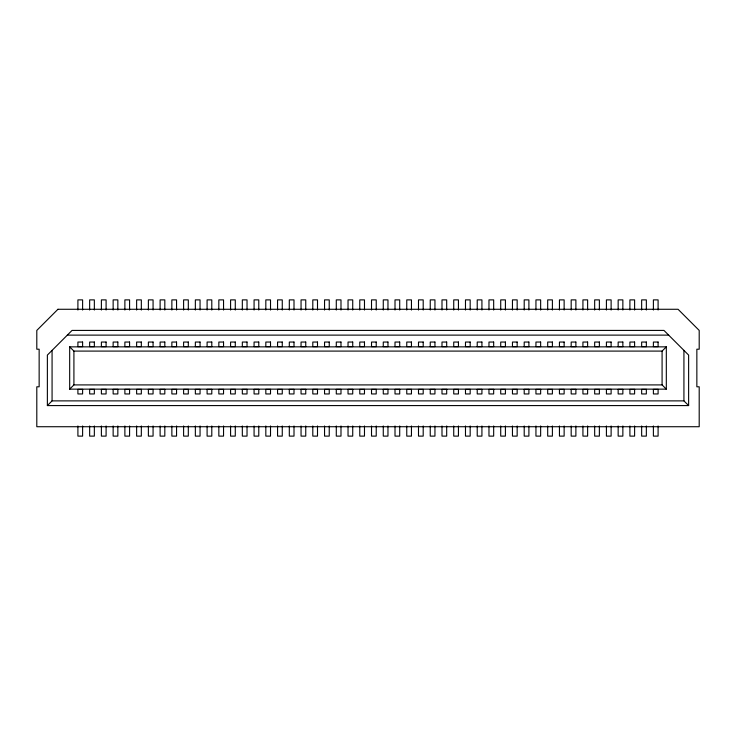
<?xml version="1.0" encoding="UTF-8"?>
<svg xmlns="http://www.w3.org/2000/svg" width="736" height="736" viewBox="0 0 736 736"><rect width="100%" height="100%" fill="white"/><g stroke="black" fill="none" stroke-linecap="round" stroke-linejoin="round"><path stroke-width="1.1" d="M47.371 405.582L52.072 400.881L683.928 400.881L688.629 405.582L688.629 355.083L663.964 330.418L72.036 330.418L47.371 355.083L47.371 405.582L688.629 405.582M69.681 389.142L73.913 384.91L662.087 384.91L666.319 389.142L666.319 346.858L69.681 346.858L69.681 389.142L666.319 389.142M69.681 346.858L73.913 351.09L662.087 351.09L666.319 346.858M67.335 335.119L668.665 335.119M683.928 350.382L683.928 400.881M662.087 351.09L662.087 384.91M658.094 310.031L658.094 299.883L653.393 299.883L653.393 310.031M658.094 425.969L658.094 436.117L653.393 436.117L653.393 425.969M646.346 310.031L646.346 299.883L641.654 299.883L641.654 310.031M646.346 425.969L646.346 436.117L641.654 436.117L641.654 425.969M634.607 310.031L634.607 299.883L629.906 299.883L629.906 310.031M634.607 425.969L634.607 436.117L629.906 436.117L629.906 425.969M622.858 310.031L622.858 299.883L618.157 299.883L618.157 310.031M622.858 425.969L622.858 436.117L618.157 436.117L618.157 425.969M611.119 310.031L611.119 299.883L606.418 299.883L606.418 310.031M611.119 425.969L611.119 436.117L606.418 436.117L606.418 425.969M599.371 310.031L599.371 299.883L594.67 299.883L594.67 310.031M599.371 425.969L599.371 436.117L594.67 436.117L594.67 425.969M587.622 310.031L587.622 299.883L582.93 299.883L582.93 310.031M587.622 425.969L587.622 436.117L582.93 436.117L582.93 425.969M575.883 310.031L575.883 299.883L571.182 299.883L571.182 310.031M575.883 425.969L575.883 436.117L571.182 436.117L571.182 425.969M564.135 310.031L564.135 299.883L559.443 299.883L559.443 310.031M564.135 425.969L564.135 436.117L559.443 436.117L559.443 425.969M552.396 310.031L552.396 299.883L547.694 299.883L547.694 310.031M552.396 425.969L552.396 436.117L547.694 436.117L547.694 425.969M540.647 310.031L540.647 299.883L535.946 299.883L535.946 310.031M540.647 425.969L540.647 436.117L535.946 436.117L535.946 425.969M528.899 310.031L528.899 299.883L524.207 299.883L524.207 310.031M528.899 425.969L528.899 436.117L524.207 436.117L524.207 425.969M517.16 310.031L517.16 299.883L512.458 299.883L512.458 310.031M517.16 425.969L517.16 436.117L512.458 436.117L512.458 425.969M505.411 310.031L505.411 299.883L500.719 299.883L500.719 310.031M505.411 425.969L505.411 436.117L500.719 436.117L500.719 425.969M493.672 310.031L493.672 299.883L488.971 299.883L488.971 310.031M493.672 425.969L493.672 436.117L488.971 436.117L488.971 425.969M481.924 310.031L481.924 299.883L477.222 299.883L477.222 310.031M481.924 425.969L481.924 436.117L477.222 436.117L477.222 425.969M470.175 310.031L470.175 299.883L465.483 299.883L465.483 310.031M470.175 425.969L470.175 436.117L465.483 436.117L465.483 425.969M458.436 310.031L458.436 299.883L453.735 299.883L453.735 310.031M458.436 425.969L458.436 436.117L453.735 436.117L453.735 425.969M446.688 310.031L446.688 299.883L441.996 299.883L441.996 310.031M446.688 425.969L446.688 436.117L441.996 436.117L441.996 425.969M434.948 310.031L434.948 299.883L430.247 299.883L430.247 310.031M434.948 425.969L434.948 436.117L430.247 436.117L430.247 425.969M423.2 310.031L423.2 299.883L418.499 299.883L418.499 310.031M423.2 425.969L423.2 436.117L418.499 436.117L418.499 425.969M411.452 310.031L411.452 299.883L406.76 299.883L406.76 310.031M411.452 425.969L411.452 436.117L406.76 436.117L406.76 425.969M399.712 310.031L399.712 299.883L395.011 299.883L395.011 310.031M399.712 425.969L399.712 436.117L395.011 436.117L395.011 425.969M387.964 310.031L387.964 299.883L383.272 299.883L383.272 310.031M387.964 425.969L387.964 436.117L383.272 436.117L383.272 425.969M376.225 310.031L376.225 299.883L371.524 299.883L371.524 310.031M376.225 425.969L376.225 436.117L371.524 436.117L371.524 425.969M364.476 310.031L364.476 299.883L359.775 299.883L359.775 310.031M364.476 425.969L364.476 436.117L359.775 436.117L359.775 425.969M352.728 310.031L352.728 299.883L348.036 299.883L348.036 310.031M352.728 425.969L352.728 436.117L348.036 436.117L348.036 425.969M340.989 310.031L340.989 299.883L336.288 299.883L336.288 310.031M340.989 425.969L340.989 436.117L336.288 436.117L336.288 425.969M329.24 310.031L329.24 299.883L324.548 299.883L324.548 310.031M329.24 425.969L329.24 436.117L324.548 436.117L324.548 425.969M317.501 310.031L317.501 299.883L312.8 299.883L312.8 310.031M317.501 425.969L317.501 436.117L312.8 436.117L312.8 425.969M305.753 310.031L305.753 299.883L301.052 299.883L301.052 310.031M305.753 425.969L305.753 436.117L301.052 436.117L301.052 425.969M294.004 310.031L294.004 299.883L289.312 299.883L289.312 310.031M294.004 425.969L294.004 436.117L289.312 436.117L289.312 425.969M282.265 310.031L282.265 299.883L277.564 299.883L277.564 310.031M282.265 425.969L282.265 436.117L277.564 436.117L277.564 425.969M270.517 310.031L270.517 299.883L265.825 299.883L265.825 310.031M270.517 425.969L270.517 436.117L265.825 436.117L265.825 425.969M258.778 310.031L258.778 299.883L254.076 299.883L254.076 310.031M258.778 425.969L258.778 436.117L254.076 436.117L254.076 425.969M247.029 310.031L247.029 299.883L242.328 299.883L242.328 310.031M247.029 425.969L247.029 436.117L242.328 436.117L242.328 425.969M235.281 310.031L235.281 299.883L230.589 299.883L230.589 310.031M235.281 425.969L235.281 436.117L230.589 436.117L230.589 425.969M223.542 310.031L223.542 299.883L218.84 299.883L218.84 310.031M223.542 425.969L223.542 436.117L218.84 436.117L218.84 425.969M211.793 310.031L211.793 299.883L207.101 299.883L207.101 310.031M211.793 425.969L211.793 436.117L207.101 436.117L207.101 425.969M200.054 310.031L200.054 299.883L195.353 299.883L195.353 310.031M200.054 425.969L200.054 436.117L195.353 436.117L195.353 425.969M188.306 310.031L188.306 299.883L183.604 299.883L183.604 310.031M188.306 425.969L188.306 436.117L183.604 436.117L183.604 425.969M176.557 310.031L176.557 299.883L171.865 299.883L171.865 310.031M176.557 425.969L176.557 436.117L171.865 436.117L171.865 425.969M164.818 310.031L164.818 299.883L160.117 299.883L160.117 310.031M164.818 425.969L164.818 436.117L160.117 436.117L160.117 425.969M153.07 310.031L153.07 299.883L148.378 299.883L148.378 310.031M153.07 425.969L153.07 436.117L148.378 436.117L148.378 425.969M141.33 310.031L141.33 299.883L136.629 299.883L136.629 310.031M141.33 425.969L141.33 436.117L136.629 436.117L136.629 425.969M129.582 310.031L129.582 299.883L124.881 299.883L124.881 310.031M129.582 425.969L129.582 436.117L124.881 436.117L124.881 425.969M117.843 310.031L117.843 299.883L113.142 299.883L113.142 310.031M117.843 425.969L117.843 436.117L113.142 436.117L113.142 425.969M106.094 310.031L106.094 299.883L101.393 299.883L101.393 310.031M106.094 425.969L106.094 436.117L101.393 436.117L101.393 425.969M94.346 310.031L94.346 299.883L89.654 299.883L89.654 310.031M94.346 425.969L94.346 436.117L89.654 436.117L89.654 425.969M82.607 310.031L82.607 299.883L77.906 299.883L77.906 310.031M82.607 425.969L82.607 436.117L77.906 436.117L77.906 425.969M73.913 351.09L73.913 384.91M52.072 350.382L52.072 400.881M57.942 309.276L36.8 330.418L36.8 349.204L39.146 349.204L39.146 386.796L36.8 386.796L36.8 426.724L699.2 426.724L699.2 386.796L696.854 386.796L696.854 349.204L699.2 349.204L699.2 330.418L678.058 309.276L57.942 309.276M82.607 342.047L77.906 342.047L77.906 346.61L82.607 346.61L82.607 342.047M94.346 342.047L89.654 342.047L89.654 346.61L94.346 346.61L94.346 342.047M106.094 342.047L101.393 342.047L101.393 346.61L106.094 346.61L106.094 342.047M117.843 342.047L113.142 342.047L113.142 346.61L117.843 346.61L117.843 342.047M129.582 342.047L124.881 342.047L124.881 346.61L129.582 346.61L129.582 342.047M141.33 342.047L136.629 342.047L136.629 346.61L141.33 346.61L141.33 342.047M153.07 342.047L148.378 342.047L148.378 346.61L153.07 346.61L153.07 342.047M164.818 342.047L160.117 342.047L160.117 346.61L164.818 346.61L164.818 342.047M176.557 342.047L171.865 342.047L171.865 346.61L176.557 346.61L176.557 342.047M188.306 342.047L183.604 342.047L183.604 346.61L188.306 346.61L188.306 342.047M200.054 342.047L195.353 342.047L195.353 346.61L200.054 346.61L200.054 342.047M211.793 342.047L207.101 342.047L207.101 346.61L211.793 346.61L211.793 342.047M223.542 342.047L218.84 342.047L218.84 346.61L223.542 346.61L223.542 342.047M235.281 342.047L230.589 342.047L230.589 346.61L235.281 346.61L235.281 342.047M247.029 342.047L242.328 342.047L242.328 346.61L247.029 346.61L247.029 342.047M258.778 342.047L254.076 342.047L254.076 346.61L258.778 346.61L258.778 342.047M270.517 342.047L265.825 342.047L265.825 346.61L270.517 346.61L270.517 342.047M282.265 342.047L277.564 342.047L277.564 346.61L282.265 346.61L282.265 342.047M294.004 342.047L289.312 342.047L289.312 346.61L294.004 346.61L294.004 342.047M305.753 342.047L301.052 342.047L301.052 346.61L305.753 346.61L305.753 342.047M317.501 342.047L312.8 342.047L312.8 346.61L317.501 346.61L317.501 342.047M329.24 342.047L324.548 342.047L324.548 346.61L329.24 346.61L329.24 342.047M340.989 342.047L336.288 342.047L336.288 346.61L340.989 346.61L340.989 342.047M352.728 342.047L348.036 342.047L348.036 346.61L352.728 346.61L352.728 342.047M364.476 342.047L359.775 342.047L359.775 346.61L364.476 346.61L364.476 342.047M376.225 342.047L371.524 342.047L371.524 346.61L376.225 346.61L376.225 342.047M387.964 342.047L383.272 342.047L383.272 346.61L387.964 346.61L387.964 342.047M399.712 342.047L395.011 342.047L395.011 346.61L399.712 346.61L399.712 342.047M411.452 342.047L406.76 342.047L406.76 346.61L411.452 346.61L411.452 342.047M423.2 342.047L418.499 342.047L418.499 346.61L423.2 346.61L423.2 342.047M434.948 342.047L430.247 342.047L430.247 346.61L434.948 346.61L434.948 342.047M446.688 342.047L441.996 342.047L441.996 346.61L446.688 346.61L446.688 342.047M458.436 342.047L453.735 342.047L453.735 346.61L458.436 346.61L458.436 342.047M470.175 342.047L465.483 342.047L465.483 346.61L470.175 346.61L470.175 342.047M481.924 342.047L477.222 342.047L477.222 346.61L481.924 346.61L481.924 342.047M493.672 342.047L488.971 342.047L488.971 346.61L493.672 346.61L493.672 342.047M505.411 342.047L500.719 342.047L500.719 346.61L505.411 346.61L505.411 342.047M517.16 342.047L512.458 342.047L512.458 346.61L517.16 346.61L517.16 342.047M528.899 342.047L524.207 342.047L524.207 346.61L528.899 346.61L528.899 342.047M540.647 342.047L535.946 342.047L535.946 346.61L540.647 346.61L540.647 342.047M552.396 342.047L547.694 342.047L547.694 346.61L552.396 346.61L552.396 342.047M564.135 342.047L559.443 342.047L559.443 346.61L564.135 346.61L564.135 342.047M575.883 342.047L571.182 342.047L571.182 346.61L575.883 346.61L575.883 342.047M587.622 342.047L582.93 342.047L582.93 346.61L587.622 346.61L587.622 342.047M599.371 342.047L594.67 342.047L594.67 346.61L599.371 346.61L599.371 342.047M611.119 342.047L606.418 342.047L606.418 346.61L611.119 346.61L611.119 342.047M622.858 342.047L618.157 342.047L618.157 346.61L622.858 346.61L622.858 342.047M634.607 342.047L629.906 342.047L629.906 346.61L634.607 346.61L634.607 342.047M646.346 342.047L641.654 342.047L641.654 346.61L646.346 346.61L646.346 342.047M658.094 342.047L653.393 342.047L653.393 346.61L658.094 346.61L658.094 342.047M82.607 389.39L77.906 389.39L77.906 393.953L82.607 393.953L82.607 389.39M94.346 389.39L89.654 389.39L89.654 393.953L94.346 393.953L94.346 389.39M106.094 389.39L101.393 389.39L101.393 393.953L106.094 393.953L106.094 389.39M117.843 389.39L113.142 389.39L113.142 393.953L117.843 393.953L117.843 389.39M129.582 389.39L124.881 389.39L124.881 393.953L129.582 393.953L129.582 389.39M141.33 389.39L136.629 389.39L136.629 393.953L141.33 393.953L141.33 389.39M153.07 389.39L148.378 389.39L148.378 393.953L153.07 393.953L153.07 389.39M164.818 389.39L160.117 389.39L160.117 393.953L164.818 393.953L164.818 389.39M176.557 389.39L171.865 389.39L171.865 393.953L176.557 393.953L176.557 389.39M188.306 389.39L183.604 389.39L183.604 393.953L188.306 393.953L188.306 389.39M200.054 389.39L195.353 389.39L195.353 393.953L200.054 393.953L200.054 389.39M211.793 389.39L207.101 389.39L207.101 393.953L211.793 393.953L211.793 389.39M223.542 389.39L218.84 389.39L218.84 393.953L223.542 393.953L223.542 389.39M235.281 389.39L230.589 389.39L230.589 393.953L235.281 393.953L235.281 389.39M247.029 389.39L242.328 389.39L242.328 393.953L247.029 393.953L247.029 389.39M258.778 389.39L254.076 389.39L254.076 393.953L258.778 393.953L258.778 389.39M270.517 389.39L265.825 389.39L265.825 393.953L270.517 393.953L270.517 389.39M282.265 389.39L277.564 389.39L277.564 393.953L282.265 393.953L282.265 389.39M294.004 389.39L289.312 389.39L289.312 393.953L294.004 393.953L294.004 389.39M305.753 389.39L301.052 389.39L301.052 393.953L305.753 393.953L305.753 389.39M317.501 389.39L312.8 389.39L312.8 393.953L317.501 393.953L317.501 389.39M329.24 389.39L324.548 389.39L324.548 393.953L329.24 393.953L329.24 389.39M340.989 389.39L336.288 389.39L336.288 393.953L340.989 393.953L340.989 389.39M352.728 389.39L348.036 389.39L348.036 393.953L352.728 393.953L352.728 389.39M364.476 389.39L359.775 389.39L359.775 393.953L364.476 393.953L364.476 389.39M376.225 389.39L371.524 389.39L371.524 393.953L376.225 393.953L376.225 389.39M387.964 389.39L383.272 389.39L383.272 393.953L387.964 393.953L387.964 389.39M399.712 389.39L395.011 389.39L395.011 393.953L399.712 393.953L399.712 389.39M411.452 389.39L406.76 389.39L406.76 393.953L411.452 393.953L411.452 389.39M423.2 389.39L418.499 389.39L418.499 393.953L423.2 393.953L423.2 389.39M434.948 389.39L430.247 389.39L430.247 393.953L434.948 393.953L434.948 389.39M446.688 389.39L441.996 389.39L441.996 393.953L446.688 393.953L446.688 389.39M458.436 389.39L453.735 389.39L453.735 393.953L458.436 393.953L458.436 389.39M470.175 389.39L465.483 389.39L465.483 393.953L470.175 393.953L470.175 389.39M481.924 389.39L477.222 389.39L477.222 393.953L481.924 393.953L481.924 389.39M493.672 389.39L488.971 389.39L488.971 393.953L493.672 393.953L493.672 389.39M505.411 389.39L500.719 389.39L500.719 393.953L505.411 393.953L505.411 389.39M517.16 389.39L512.458 389.39L512.458 393.953L517.16 393.953L517.16 389.39M528.899 389.39L524.207 389.39L524.207 393.953L528.899 393.953L528.899 389.39M540.647 389.39L535.946 389.39L535.946 393.953L540.647 393.953L540.647 389.39M552.396 389.39L547.694 389.39L547.694 393.953L552.396 393.953L552.396 389.39M564.135 389.39L559.443 389.39L559.443 393.953L564.135 393.953L564.135 389.39M575.883 389.39L571.182 389.39L571.182 393.953L575.883 393.953L575.883 389.39M587.622 389.39L582.93 389.39L582.93 393.953L587.622 393.953L587.622 389.39M599.371 389.39L594.67 389.39L594.67 393.953L599.371 393.953L599.371 389.39M611.119 389.39L606.418 389.39L606.418 393.953L611.119 393.953L611.119 389.39M622.858 389.39L618.157 389.39L618.157 393.953L622.858 393.953L622.858 389.39M634.607 389.39L629.906 389.39L629.906 393.953L634.607 393.953L634.607 389.39M646.346 389.39L641.654 389.39L641.654 393.953L646.346 393.953L646.346 389.39M658.094 389.39L653.393 389.39L653.393 393.953L658.094 393.953L658.094 389.39"/></g></svg>
